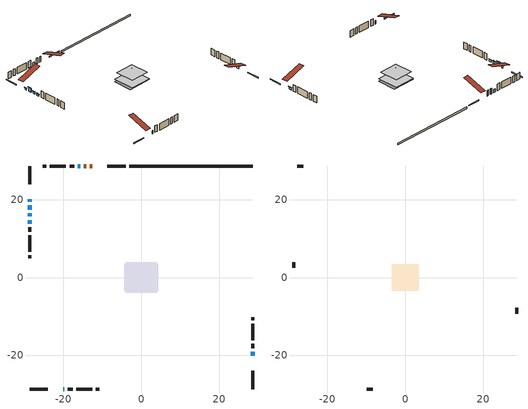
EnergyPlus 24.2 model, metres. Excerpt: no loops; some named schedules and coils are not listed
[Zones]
conditioned space
 floor adiabatic (Floor3 construction): -3.94,-3.94 -3.94,3.94 3.94,3.94 3.94,-3.94 z0.61
 floor adiabatic (AdiabaticFloorConstruction): -3.94,-3.94 -3.94,3.94 3.94,3.94 3.94,-3.94 z0.61
 floor foundation (Slab1 construction): -4.42,-3.51 -4.42,3.51 4.42,3.51 4.42,-3.51 z0
 wall outside (RimJoist1 construction): -4.01,28.62 -8.68,28.62 / -28.62,-28.62 -23.95,-28.62 / -28.62,28.62 -28.62,23.95 / 28.62,-28.62 28.62,-23.95 z0.61:0.91
 wall outside (AdiabaticWallConstruction 1): -12.56,28.62 -13.17,28.62 / -14.1,28.62 -14.71,28.62 z0.61:2.64
 wall outside (AdiabaticWallConstruction): -20.07,-28.62 -19.73,-28.62 / -15.64,28.62 -16.32,28.62 z0.61:1.83; -28.62,20.07 -28.62,19.46 / -28.62,14.74 -28.62,13.82 z0.61:1.27; -28.62,18.53 -28.62,17.41 z0.61:2.01; -28.62,16.48 -28.62,15.67 / 28.62,-20.07 28.62,-19.1 z0.61:1.37
 wall outside (Wall1 construction): -17.25,28.62 -18.41,28.62 / -18.81,-28.62 -17.64,-28.62 / -28.62,12.89 -28.62,11.73 / 28.62,-18.17 28.62,-17.01 z0.61:3.05
 wall outside (Wall2 construction): -19.34,28.62 -23.5,28.62 / -16.71,-28.62 -12.56,-28.62 / -28.62,10.8 -28.62,6.65 / 28.62,-16.08 28.62,-11.92 z0.61:3.05
 wall outside (Wall3 construction): -24.43,28.62 -25.25,28.62 / -11.63,-28.62 -10.81,-28.62 / -28.62,5.72 -28.62,4.9 / 28.62,-11 28.62,-10.17 z0.61:3.05
 wall foundation (FoundationWall1 construction): 28.62,28.62 -3.08,28.62 z0:0.61
 window (WindowConstruction 5): -20.07,-28.62 -19.74,-28.62 z0.61:1.83
 window (WindowConstruction 6): -28.62,20.07 -28.62,19.46 z0.61:1.27
 window (WindowConstruction): -28.62,18.53 -28.62,17.41 z0.61:2.01
 window (WindowConstruction 1): -28.62,16.48 -28.62,15.67 z0.61:1.37
 window (WindowConstruction 2): -28.62,14.74 -28.62,13.82 z0.61:1.27
 window (WindowConstruction 3): -15.64,28.62 -16.32,28.62 z0.61:1.83
 window (WindowConstruction 4): 28.62,-20.07 28.62,-19.1 z0.61:1.37
 door (Door): -12.56,28.62 -13.17,28.62 z0.61:2.64
 door (Door 1): -14.1,28.62 -14.71,28.62 z0.61:2.64
 ceiling adiabatic (AdiabaticFloorConstruction): 3.94,-3.94 3.94,3.94 -3.94,3.94 -3.94,-3.94 z0.61
attic - vented
 floor to conditioned space (Floor1 construction Reversed): -3.44,-3.44 -3.44,3.44 3.44,3.44 3.44,-3.44 z3.05
 floor to conditioned space (Floor2 construction Reversed): -1.91,-1.91 -1.91,1.91 1.91,1.91 1.91,-1.91 z3.05
 wall outside (Wall4 construction): -26.18,28.62 -27.69,28.62 / -9.88,-28.62 -8.36,-28.62 / -28.62,3.97 -28.62,2.45 / 28.62,-9.24 28.62,-7.73 z0.61:3.05
 roof outside (Roof1 construction): -11.63,28.62,3.05 -11.63,20.95,5.6 -9.61,20.95,5.6 -9.61,28.62,3.05; -21,-28.62,3.05 -21,-20.95,5.6 -23.02,-20.95,5.6 -23.02,-28.62,3.05; -28.62,21,3.05 -20.95,21,5.6 -20.95,23.02,5.6 -28.62,23.02,3.05; 28.62,-21,3.05 20.95,-21,5.6 20.95,-23.02,5.6 28.62,-23.02,3.05
shading: -28.62,19.34 -28.62,20.19 -28.86,20.19 -28.86,19.34 z1.39; -28.62,17.23 -28.62,18.71 -28.8,18.71 -28.8,17.23 z2.19; -28.62,15.49 -28.62,16.66 -28.8,16.66 -28.8,15.49 z1.55; -28.62,13.64 -28.62,14.92 -28.8,14.92 -28.8,13.64 z1.45; 28.62,-18.89 28.62,-20.28 28.8,-20.28 28.8,-18.89 z1.58
[Building]
Building 1: Terrain=Suburbs
[Site:Location]
Greenwood AP_NS: Latitude {deg}=44.98; Longitude {deg}=-64.92; Time Zone {hr}=-4; Elevation {m}=28; Keep Site Location Information=Yes
[Site:GroundTemperature:Shallow]
3.62696, 1.72046, 1.56778, 2.47251, 6.10451, 9.71958, 12.8537, 14.839, 15.0077, 13.3929, 10.3388, 6.83459
[Site:WaterMainsTemperature]
Calculation Method=Schedule; Temperature Schedule=mains temperature schedule
[Material] Roughness=Rough; Thermal Absorptance=0.9
Name | Thickness {m} | Conductivity {W/m-K} | Density {kg/m3} | Specific Heat {J/kg-K} | Solar Absorptance | Visible Absorptance
asphalt or fiberglass shingles | 0.00635 | 0.162714 | 1121.4 | 1465.45 | 0.4 | 0.4
ceiling loosefill ins | 0.0846667 | 0.0480833 | 16.02 | 1046.75 | 0.7 | 0.7
ceiling stud and cavity | 0.1397 | 1.3918 | 65.682 | 1177.47 | 0.7 | 0.7
ceiling stud and cavity 1 | 0.1397 | 0.0925755 | 65.682 | 1177.47 | 0.7 | 0.7
concrete 4.0 in. | 0.1016 | 1.803125 | 2242.8 | 837.4 | 0.7 | 0.7
concrete 8.0 in. | 0.2032 | 1.803125 | 2242.8 | 837.4 | 0.7 | 0.7
door material | 0.04445 | 0.188738 | 512.64 | 1214.23 | 0.7 | 0.7
exterior vertical ins | 0.0429038 | 0.029427 | 32.04 | 1214.23 | 0.7 | 0.7
floor covering | 0.0127 | 9.015625 | 54.468 | 1339.84 | 0.6 | 0.6
floor covering 1 | 0.0127 | 0.0433444 | 54.468 | 1339.84 | 0.6 | 0.6
floor rigid ins; wall rigid ins | 0.512978 | 0.029427 | 32.04 | 1214.23 | 0.7 | 0.7
floor stud and cavity | 0.0889 | 0.220277 | 50.32683 | 1063.81 | 0.7 | 0.7
floor stud and cavity 1 | 0.1397 | 1.75129 | 37.0049 | 1207.88 | 0.7 | 0.7
furniture material conditioned space 1 | 0.1524 | 0.115458 | 640.8 | 1214.23 | 0.6 | 0.6
gypsum board | 0.0127 | 0.160291 | 801 | 837.4 | 0.6 | 0.6
gypsum board 1 | 0.0127 | 0.160291 | 801 | 837.4 | 0.7 | 0.7
osb sheathing 0.5 in. | 0.0127 | 0.115458 | 512.64 | 1214.23 | 0.7 | 0.7
osb sheathing 0.75 in. | 0.01905 | 0.115458 | 512.64 | 1214.23 | 0.7 | 0.7
osb sheathing 2.0 in. | 0.0508 | 0.115458 | 512.64 | 1214.23 | 0.7 | 0.7
rim joist stud and cavity | 0.0508 | 0.0477981 | 125.044 | 1163.47 | 0.6 | 0.6
wall stud and cavity | 0.1397 | 0.109433 | 139.0536 | 1170.24 | 0.7 | 0.7
wall stud and cavity 1 | 0.1397 | 0.100429 | 139.0536 | 1170.24 | 0.7 | 0.7
wall stud and cavity 2 | 0.1397 | 0.105224 | 139.0536 | 1170.24 | 0.7 | 0.7
wall stud and cavity 3 | 0.0889 | 6.9971 | 50.32683 | 1063.81 | 0.6 | 0.6
wall stud and cavity 4 | 0.0889 | 0.380278 | 52.3479 | 1209.89 | 0.7 | 0.7
wall stud and cavity 5 | 0.0889 | 0.391764 | 83.0341 | 1211.67 | 0.7 | 0.7
wood siding | 0.0254 | 0.102417 | 544.68 | 1172.36 | 0.4 | 0.4
wood siding 1 | 0.00254 | 0.102417 | 544.68 | 1172.36 | 0.4 | 0.4
wood siding 2; wood siding 3; wood siding 4 | 0.0254 | 0.102417 | 544.68 | 1172.36 | 0.7 | 0.7
[WindowMaterial:SimpleGlazingSystem]
Name | U-Factor {W/m2-K} | Solar Heat Gain Coefficient
WindowMaterial | 2.97584 | 0.57
WindowMaterial 1 | 3.04398 | 0.47
WindowMaterial 2 | 3.03546 | 0.47
WindowMaterial 3 | 3.01842 | 0.51
WindowMaterial 4 | 3.02581 | 0.5
WindowMaterial 5 | 5.240794 | 0.66
[Construction]
AdiabaticFloorConstruction: floor stud and cavity 1, floor rigid ins, osb sheathing 0.75 in., floor covering 1
AdiabaticWallConstruction: wood siding 3, wall rigid ins, wall stud and cavity 4, gypsum board
AdiabaticWallConstruction 1: wood siding 4, wall rigid ins, wall stud and cavity 4, gypsum board
Door; Door 1: door material
Floor1 construction Reversed: gypsum board, ceiling stud and cavity
Floor2 construction Reversed: gypsum board, ceiling stud and cavity 1, ceiling loosefill ins
Floor3 construction: floor stud and cavity, floor covering
FoundationWall1 construction: concrete 8.0 in., gypsum board 1
furniture construction conditioned space 1: furniture material conditioned space 1
PartitionWallConstruction: gypsum board, wall stud and cavity 5, gypsum board
RimJoist1 construction: wood siding 2, osb sheathing 2.0 in., rim joist stud and cavity
Roof1 construction: asphalt or fiberglass shingles
Slab1 construction: concrete 4.0 in.
Wall1 construction: wood siding, osb sheathing 0.5 in., wall stud and cavity, gypsum board
Wall2 construction: wood siding, osb sheathing 0.5 in., wall stud and cavity 1, gypsum board
Wall3 construction: wood siding, osb sheathing 0.5 in., wall stud and cavity 2, gypsum board
Wall4 construction: wood siding 1, wall stud and cavity 3
WindowConstruction: WindowMaterial
WindowConstruction 1: WindowMaterial 1
WindowConstruction 2: WindowMaterial 2
WindowConstruction 3: WindowMaterial 3
WindowConstruction 4: WindowMaterial 4
WindowConstruction 5; WindowConstruction 6: WindowMaterial 5
[Zone] Multiplier=1; Part of Total Floor Area=Yes
Name | Volume {m3}
attic - vented | 25.7111
conditioned space | 424.2
[Space]
Name | Zone | Volume {m3}
attic - vented 1 | attic - vented | 25.7111
conditioned space 1 | conditioned space | 424.2
[ZoneInfiltration:EffectiveLeakageArea]
infil attic - vented 1: Zone or Space=attic - vented 1; Schedule=Always On Discrete; Effective Air Leakage Area {cm2}=2564.28; Stack Coefficient=0.000347289; Wind Coefficient=1.25912e-05
[ZoneMixing]
whole house fan mix: Zone or Space=attic - vented; Schedule=Always On Continuous; Design Flow Rate Calculation Method=Flow/Zone; Design Flow Rate {m3/s}=0; Source Zone or Space=conditioned space
[SurfaceProperty:ExposedFoundationPerimeter]
Slab1: Exposed Perimeter Calculation Method=TotalExposedPerimeter; Total Exposed Perimeter {m}=31.699
[InternalMass] Zone or ZoneList=conditioned space; Space or SpaceList=conditioned space 1
Name | Construction | Surface Area {m2}
furniture mass conditioned space 1 | furniture construction conditioned space 1 | 74.3759
partition wall mass | PartitionWallConstruction | 123.97
[Lights]
interior lighting: Zone or ZoneList or Space or SpaceList=conditioned space 1; Schedule=interior lighting schedule; Design Level Calculation Method=LightingLevel; Lighting Level {W}=343.2; Return Air Fraction=0; Fraction Radiant=0.6; Fraction Visible=0.2; Fraction Replaceable=1
[People]
occupants: Zone or ZoneList or Space or SpaceList=conditioned space 1; Number of People Schedule=occupants schedule; Number of People Calculation Method=People; Number of People=3; Fraction Radiant=0.314171; Sensible Heat Fraction=0.56303; Activity Level Schedule=occupants activity schedule; Carbon Dioxide Generation Rate {m3/s-W}=0; Enable ASHRAE 55 Comfort Warnings=No; Mean Radiant Temperature Calculation Type=EnclosureAveraged
[ElectricEquipment] Zone or ZoneList or Space or SpaceList=conditioned space 1; Design Level Calculation Method=EquipmentLevel
Name | Schedule | Design Level {W} | Fraction Latent | Fraction Radiant | Fraction Lost
clothes dryer | clothes dryer schedule | 140.772 | 0.015 | 0.081 | 0.85
clothes washer | clothes washer schedule | 32.1985 | 0.03 | 0.162 | 0.7
cooking range | cooking range schedule | 215.147 | 0.08 | 0.432 | 0.2
dishwasher | dishwasher schedule | 66.8632 | 0.3 | 0.18 | 0.4
fridge | fridge schedule | 72.9452 | 0 | 0.6 | 0
mech vent bath fan 0 | mech vent bath fan 0 schedule | 50.2 | 0 | 0 | 1
mech vent house fan | mech vent house fan schedule | 0 | 0 | 0 | 1
mech vent house fan cfis | mech vent house fan cfis schedule | 0 | 0 | 0 | 0
misc plug loads | misc plug loads schedule | 494.7 | 0.045 | 0.513 | 0.1
whole house fan | Always On Discrete | 0 | 0 | 0 | 1
[OtherEquipment] Zone or ZoneList or Space or SpaceList=conditioned space 1; Design Level Calculation Method=EquipmentLevel
Name | Fuel Type | Schedule | Design Level {W} | Fraction Latent | Fraction Radiant | Fraction Lost
clothes dryer 1 | Electricity | clothes dryer schedule | 0 | 0.015 | 0.081 | 0.85
cooking range 1 | Electricity | cooking range schedule | 0 | 0.08 | 0.432 | 0.2
general water use latent | None | general water use schedule | 62.594 | 1 | 0 | 0
general water use sensible | None | general water use schedule | -61.6891 | 0 | 0.6 | 0
mech vent house fan latent load | None | Always On Discrete | 0 | 1 | 0 | 0
mech vent house fan sensible load | None | Always On Discrete | 0 | 0 | 0 | 0
water heater energy adjustment1 | Electricity | Always On Discrete | 0.01 | 0 | 0 | 1
[ZoneInfiltration:DesignFlowRate] Zone or ZoneList or Space or SpaceList=conditioned space 1; Schedule=Always On Discrete; Design Flow Rate Calculation Method=Flow/Zone; Design Flow Rate {m3/s}=0
infil flow; natural vent flow; whole house fan flow
[ZoneControl:Thermostat]
conditioned space Thermostat: Zone or ZoneList=conditioned space; Control Type Schedule=conditioned space Thermostat Schedule; Control 1=conditioned space temperature setpoint; Temperature Difference Between Cutout And Setpoint {deltaC}=0
[ThermostatSetpoint:DualSetpoint]
conditioned space temperature setpoint: Heating Setpoint Temperature Schedule=heating setpoint; Cooling Setpoint Temperature Schedule=cooling setpoint
[AirLoopHVAC:UnitarySystem]
unit heater unitary system: Control Type=Load; Controlling Zone or Thermostat Location=conditioned space; Dehumidification Control Type=None; Availability Schedule=Always On Discrete; Supply Fan=unit heater supply fan; Fan Placement=BlowThrough; Supply Air Fan Operating Mode Schedule=unit heater auto fan schedule; Heating Coil=unit heater htg coil; DX Heating Coil Sizing Ratio=1; Use DOAS DX Cooling Coil=No; Minimum Supply Air Temperature {C}=2; Latent Load Control=SensibleOnlyLoadControl; Cooling Supply Air Flow Rate Method=None; Heating Supply Air Flow Rate Method=SupplyAirFlowRate; Heating Supply Air Flow Rate {m3/s}=1.03309; No Load Supply Air Flow Rate Method=SupplyAirFlowRate; No Load Supply Air Flow Rate {m3/s}=0; No Load Supply Air Flow Rate Control Set To Low Speed=Yes; Maximum Supply Air Temperature {C}=48.8889; Maximum Outdoor Dry-Bulb Temperature for Supplemental Heater Operation {C}=21; Ancillary On-Cycle Electric Power {W}=0; Ancillary Off-Cycle Electric Power {W}=0
[Zone equipment]
conditioned space: unit heater unitary system
[Foundation:Kiva]
Foundation Kiva 1: Initial Indoor Air Temperature {C}=18; Wall Height Above Grade {m}=0.609996; Wall Depth Below Slab {m}=0.2032; Custom Block Material Name 1=exterior vertical ins; Custom Block Depth 1 {m}=0.609996; Custom Block X Position 1 {m}=0.2159; Custom Block Z Position 1 {m}=0
[Foundation:Kiva:Settings]
Soil Conductivity {W/m-K}=0.849921; Soil Density {kg/m3}=1842.3; Soil Specific Heat {J/kg-K}=418.7; Ground Solar Absorptivity=0.9; Ground Thermal Absorptivity=0.9; Ground Surface Roughness {m}=0.03; Far-Field Width {m}=40; Deep-Ground Boundary Condition=ZeroFlux; Deep-Ground Depth {m}=40; Minimum Cell Dimension {m}=0.2; Maximum Cell Growth Coefficient=3; Simulation Timestep=Timestep
[Exterior:Lights]
exterior lighting: Schedule=exterior lighting schedule; Design Level {W}=75.6
[EnergyManagementSystem:Sensor] Output:Variable or Output:Meter Index Key=conditioned space
Name | Output:Variable or Output:Meter
conditioned_space_clg_unmet_s | Zone Cooling Setpoint Not Met Time
conditioned_space_htg_unmet_s | Zone Heating Setpoint Not Met Time
fridge_tin_s; tin_s; tin_s_1 | Zone Mean Air Temperature
tout_s | Zone Outdoor Air Drybulb Temperature
win_s | Zone Air Humidity Ratio
[Schedule:Constant]
Name | Hourly Value
Always On Continuous; mech vent house fan schedule; mech vent house fan cfis schedule; Always On Discrete | 1
occupants activity schedule | 117.228
fridge schedule; unit heater auto fan schedule | 0
[Schedule:Week:Daily]
interior lighting schedule Week Rule - Jan1-Jan27: interior lighting schedule day, interior lighting schedule day, interior lighting schedule day, interior lighting schedule day, interior lighting schedule day, interior lighting schedule day, interior lighting schedule day, interior lighting schedule default day, interior lighting schedule default day, interior lighting schedule default day, interior lighting schedule default day, interior lighting schedule default day
interior lighting schedule Week Rule - Jan28-Feb3: interior lighting schedule day, interior lighting schedule day, interior lighting schedule day, interior lighting schedule day, interior lighting schedule day 1, interior lighting schedule day 1, interior lighting schedule day 1, interior lighting schedule default day, interior lighting schedule default day, interior lighting schedule default day, interior lighting schedule default day, interior lighting schedule default day
interior lighting schedule Week Rule - Feb4-Feb24: interior lighting schedule day 1, interior lighting schedule day 1, interior lighting schedule day 1, interior lighting schedule day 1, interior lighting schedule day 1, interior lighting schedule day 1, interior lighting schedule day 1, interior lighting schedule default day, interior lighting schedule default day, interior lighting schedule default day, interior lighting schedule default day, interior lighting schedule default day
interior lighting schedule Week Rule - Feb25-Mar3: interior lighting schedule day 1, interior lighting schedule day 1, interior lighting schedule day 1, interior lighting schedule day 1, interior lighting schedule day 2, interior lighting schedule day 2, interior lighting schedule day 2, interior lighting schedule default day, interior lighting schedule default day, interior lighting schedule default day, interior lighting schedule default day, interior lighting schedule default day
interior lighting schedule Week Rule - Mar4-Mar31: interior lighting schedule day 2, interior lighting schedule day 2, interior lighting schedule day 2, interior lighting schedule day 2, interior lighting schedule day 2, interior lighting schedule day 2, interior lighting schedule day 2, interior lighting schedule default day, interior lighting schedule default day, interior lighting schedule default day, interior lighting schedule default day, interior lighting schedule default day
interior lighting schedule Week Rule - Apr1-Apr28: interior lighting schedule day 3, interior lighting schedule day 3, interior lighting schedule day 3, interior lighting schedule day 3, interior lighting schedule day 3, interior lighting schedule day 3, interior lighting schedule day 3, interior lighting schedule default day, interior lighting schedule default day, interior lighting schedule default day, interior lighting schedule default day, interior lighting schedule default day
interior lighting schedule Week Rule - Apr29-May5: interior lighting schedule day 3, interior lighting schedule day 3, interior lighting schedule day 4, interior lighting schedule day 4, interior lighting schedule day 4, interior lighting schedule day 4, interior lighting schedule day 4, interior lighting schedule default day, interior lighting schedule default day, interior lighting schedule default day, interior lighting schedule default day, interior lighting schedule default day
interior lighting schedule Week Rule - May6-May26: interior lighting schedule day 4, interior lighting schedule day 4, interior lighting schedule day 4, interior lighting schedule day 4, interior lighting schedule day 4, interior lighting schedule day 4, interior lighting schedule day 4, interior lighting schedule default day, interior lighting schedule default day, interior lighting schedule default day, interior lighting schedule default day, interior lighting schedule default day
interior lighting schedule Week Rule - May27-Jun2: interior lighting schedule day 4, interior lighting schedule day 4, interior lighting schedule day 4, interior lighting schedule day 4, interior lighting schedule day 4, interior lighting schedule day 5, interior lighting schedule day 5, interior lighting schedule default day, interior lighting schedule default day, interior lighting schedule default day, interior lighting schedule default day, interior lighting schedule default day
interior lighting schedule Week Rule - Jun3-Jun30: interior lighting schedule day 5, interior lighting schedule day 5, interior lighting schedule day 5, interior lighting schedule day 5, interior lighting schedule day 5, interior lighting schedule day 5, interior lighting schedule day 5, interior lighting schedule default day, interior lighting schedule default day, interior lighting schedule default day, interior lighting schedule default day, interior lighting schedule default day
interior lighting schedule Week Rule - Jul1-Jul28: interior lighting schedule day 6, interior lighting schedule day 6, interior lighting schedule day 6, interior lighting schedule day 6, interior lighting schedule day 6, interior lighting schedule day 6, interior lighting schedule day 6, interior lighting schedule default day, interior lighting schedule default day, interior lighting schedule default day, interior lighting schedule default day, interior lighting schedule default day
interior lighting schedule Week Rule - Jul29-Aug4: interior lighting schedule day 6, interior lighting schedule day 6, interior lighting schedule day 6, interior lighting schedule day 7, interior lighting schedule day 7, interior lighting schedule day 7, interior lighting schedule day 7, interior lighting schedule default day, interior lighting schedule default day, interior lighting schedule default day, interior lighting schedule default day, interior lighting schedule default day
interior lighting schedule Week Rule - Aug5-Aug25: interior lighting schedule day 7, interior lighting schedule day 7, interior lighting schedule day 7, interior lighting schedule day 7, interior lighting schedule day 7, interior lighting schedule day 7, interior lighting schedule day 7, interior lighting schedule default day, interior lighting schedule default day, interior lighting schedule default day, interior lighting schedule default day, interior lighting schedule default day
interior lighting schedule Week Rule - Aug26-Sep1: interior lighting schedule day 7, interior lighting schedule day 7, interior lighting schedule day 7, interior lighting schedule day 7, interior lighting schedule day 7, interior lighting schedule day 7, interior lighting schedule day 8, interior lighting schedule default day, interior lighting schedule default day, interior lighting schedule default day, interior lighting schedule default day, interior lighting schedule default day
interior lighting schedule Week Rule - Sep2-Sep29: interior lighting schedule day 8, interior lighting schedule day 8, interior lighting schedule day 8, interior lighting schedule day 8, interior lighting schedule day 8, interior lighting schedule day 8, interior lighting schedule day 8, interior lighting schedule default day, interior lighting schedule default day, interior lighting schedule default day, interior lighting schedule default day, interior lighting schedule default day
interior lighting schedule Week Rule - Sep30-Oct6: interior lighting schedule day 8, interior lighting schedule day 9, interior lighting schedule day 9, interior lighting schedule day 9, interior lighting schedule day 9, interior lighting schedule day 9, interior lighting schedule day 9, interior lighting schedule default day, interior lighting schedule default day, interior lighting schedule default day, interior lighting schedule default day, interior lighting schedule default day
interior lighting schedule Week Rule - Oct7-Oct27: interior lighting schedule day 9, interior lighting schedule day 9, interior lighting schedule day 9, interior lighting schedule day 9, interior lighting schedule day 9, interior lighting schedule day 9, interior lighting schedule day 9, interior lighting schedule default day, interior lighting schedule default day, interior lighting schedule default day, interior lighting schedule default day, interior lighting schedule default day
interior lighting schedule Week Rule - Oct28-Nov3: interior lighting schedule day 9, interior lighting schedule day 9, interior lighting schedule day 9, interior lighting schedule day 9, interior lighting schedule day 10, interior lighting schedule day 10, interior lighting schedule day 10, interior lighting schedule default day, interior lighting schedule default day, interior lighting schedule default day, interior lighting schedule default day, interior lighting schedule default day
interior lighting schedule Week Rule - Nov4-Nov24: interior lighting schedule day 10, interior lighting schedule day 10, interior lighting schedule day 10, interior lighting schedule day 10, interior lighting schedule day 10, interior lighting schedule day 10, interior lighting schedule day 10, interior lighting schedule default day, interior lighting schedule default day, interior lighting schedule default day, interior lighting schedule default day, interior lighting schedule default day
interior lighting schedule Week Rule - Nov25-Dec1: interior lighting schedule day 10, interior lighting schedule day 10, interior lighting schedule day 10, interior lighting schedule day 10, interior lighting schedule day 10, interior lighting schedule day 10, interior lighting schedule day 11, interior lighting schedule default day, interior lighting schedule default day, interior lighting schedule default day, interior lighting schedule default day, interior lighting schedule default day
interior lighting schedule Week Rule - Dec2-Dec31: interior lighting schedule day 11, interior lighting schedule day 11, interior lighting schedule day 11, interior lighting schedule day 11, interior lighting schedule day 11, interior lighting schedule day 11, interior lighting schedule day 11, interior lighting schedule default day, interior lighting schedule default day, interior lighting schedule default day, interior lighting schedule default day, interior lighting schedule default day
occupants schedule Week Rule - Jan1-Dec31: occupants schedule day, occupants schedule day, occupants schedule day, occupants schedule day, occupants schedule day, occupants schedule day, occupants schedule day, occupants schedule default day, occupants schedule default day, occupants schedule default day, occupants schedule default day, occupants schedule default day
clothes dryer schedule Week Rule - Jan1-Dec31: clothes dryer schedule day, clothes dryer schedule day, clothes dryer schedule day, clothes dryer schedule day, clothes dryer schedule day, clothes dryer schedule day, clothes dryer schedule day, clothes dryer schedule default day, clothes dryer schedule default day, clothes dryer schedule default day, clothes dryer schedule default day, clothes dryer schedule default day
clothes washer schedule Week Rule - Jan1-Dec31: clothes washer schedule day, clothes washer schedule day, clothes washer schedule day, clothes washer schedule day, clothes washer schedule day, clothes washer schedule day, clothes washer schedule day, clothes washer schedule default day, clothes washer schedule default day, clothes washer schedule default day, clothes washer schedule default day, clothes washer schedule default day
cooking range schedule Week Rule - Jan1-Dec31: cooking range schedule day, cooking range schedule day, cooking range schedule day, cooking range schedule day, cooking range schedule day, cooking range schedule day, cooking range schedule day, cooking range schedule default day, cooking range schedule default day, cooking range schedule default day, cooking range schedule default day, cooking range schedule default day
dishwasher schedule Week Rule - Jan1-Dec31: dishwasher schedule day, dishwasher schedule day, dishwasher schedule day, dishwasher schedule day, dishwasher schedule day, dishwasher schedule day, dishwasher schedule day, dishwasher schedule default day, dishwasher schedule default day, dishwasher schedule default day, dishwasher schedule default day, dishwasher schedule default day
mech vent bath fan 0 schedule Week Rule - Jan1-Dec31: mech vent bath fan 0 schedule day, mech vent bath fan 0 schedule day, mech vent bath fan 0 schedule day, mech vent bath fan 0 schedule day, mech vent bath fan 0 schedule day, mech vent bath fan 0 schedule day, mech vent bath fan 0 schedule day, mech vent bath fan 0 schedule default day, mech vent bath fan 0 schedule default day, mech vent bath fan 0 schedule default day, mech vent bath fan 0 schedule default day, mech vent bath fan 0 schedule default day
misc plug loads schedule Week Rule - Jan1-Dec31: misc plug loads schedule day, misc plug loads schedule day, misc plug loads schedule day, misc plug loads schedule day, misc plug loads schedule day, misc plug loads schedule day, misc plug loads schedule day, misc plug loads schedule default day, misc plug loads schedule default day, misc plug loads schedule default day, misc plug loads schedule default day, misc plug loads schedule default day
general water use schedule Week Rule - Jan1-Dec31: general water use schedule day, general water use schedule day, general water use schedule day, general water use schedule day, general water use schedule day, general water use schedule day, general water use schedule day, general water use schedule default day, general water use schedule default day, general water use schedule default day, general water use schedule default day, general water use schedule default day
exterior lighting schedule Week Rule - Jan1-Jan27: exterior lighting schedule day, exterior lighting schedule day, exterior lighting schedule day, exterior lighting schedule day, exterior lighting schedule day, exterior lighting schedule day, exterior lighting schedule day, exterior lighting schedule default day, exterior lighting schedule default day, exterior lighting schedule default day, exterior lighting schedule default day, exterior lighting schedule default day
exterior lighting schedule Week Rule - Jan28-Feb3: exterior lighting schedule day, exterior lighting schedule day, exterior lighting schedule day, exterior lighting schedule day, exterior lighting schedule day 1, exterior lighting schedule day 1, exterior lighting schedule day 1, exterior lighting schedule default day, exterior lighting schedule default day, exterior lighting schedule default day, exterior lighting schedule default day, exterior lighting schedule default day
exterior lighting schedule Week Rule - Feb4-Feb24: exterior lighting schedule day 1, exterior lighting schedule day 1, exterior lighting schedule day 1, exterior lighting schedule day 1, exterior lighting schedule day 1, exterior lighting schedule day 1, exterior lighting schedule day 1, exterior lighting schedule default day, exterior lighting schedule default day, exterior lighting schedule default day, exterior lighting schedule default day, exterior lighting schedule default day
exterior lighting schedule Week Rule - Feb25-Mar3: exterior lighting schedule day 1, exterior lighting schedule day 1, exterior lighting schedule day 1, exterior lighting schedule day 1, exterior lighting schedule day 2, exterior lighting schedule day 2, exterior lighting schedule day 2, exterior lighting schedule default day, exterior lighting schedule default day, exterior lighting schedule default day, exterior lighting schedule default day, exterior lighting schedule default day
exterior lighting schedule Week Rule - Mar4-Mar31: exterior lighting schedule day 2, exterior lighting schedule day 2, exterior lighting schedule day 2, exterior lighting schedule day 2, exterior lighting schedule day 2, exterior lighting schedule day 2, exterior lighting schedule day 2, exterior lighting schedule default day, exterior lighting schedule default day, exterior lighting schedule default day, exterior lighting schedule default day, exterior lighting schedule default day
exterior lighting schedule Week Rule - Apr1-Apr28: exterior lighting schedule day 3, exterior lighting schedule day 3, exterior lighting schedule day 3, exterior lighting schedule day 3, exterior lighting schedule day 3, exterior lighting schedule day 3, exterior lighting schedule day 3, exterior lighting schedule default day, exterior lighting schedule default day, exterior lighting schedule default day, exterior lighting schedule default day, exterior lighting schedule default day
exterior lighting schedule Week Rule - Apr29-May5: exterior lighting schedule day 3, exterior lighting schedule day 3, exterior lighting schedule day 4, exterior lighting schedule day 4, exterior lighting schedule day 4, exterior lighting schedule day 4, exterior lighting schedule day 4, exterior lighting schedule default day, exterior lighting schedule default day, exterior lighting schedule default day, exterior lighting schedule default day, exterior lighting schedule default day
exterior lighting schedule Week Rule - May6-May26: exterior lighting schedule day 4, exterior lighting schedule day 4, exterior lighting schedule day 4, exterior lighting schedule day 4, exterior lighting schedule day 4, exterior lighting schedule day 4, exterior lighting schedule day 4, exterior lighting schedule default day, exterior lighting schedule default day, exterior lighting schedule default day, exterior lighting schedule default day, exterior lighting schedule default day
exterior lighting schedule Week Rule - May27-Jun2: exterior lighting schedule day 4, exterior lighting schedule day 4, exterior lighting schedule day 4, exterior lighting schedule day 4, exterior lighting schedule day 4, exterior lighting schedule day 5, exterior lighting schedule day 5, exterior lighting schedule default day, exterior lighting schedule default day, exterior lighting schedule default day, exterior lighting schedule default day, exterior lighting schedule default day
exterior lighting schedule Week Rule - Jun3-Jun30: exterior lighting schedule day 5, exterior lighting schedule day 5, exterior lighting schedule day 5, exterior lighting schedule day 5, exterior lighting schedule day 5, exterior lighting schedule day 5, exterior lighting schedule day 5, exterior lighting schedule default day, exterior lighting schedule default day, exterior lighting schedule default day, exterior lighting schedule default day, exterior lighting schedule default day
exterior lighting schedule Week Rule - Jul1-Jul28: exterior lighting schedule day 6, exterior lighting schedule day 6, exterior lighting schedule day 6, exterior lighting schedule day 6, exterior lighting schedule day 6, exterior lighting schedule day 6, exterior lighting schedule day 6, exterior lighting schedule default day, exterior lighting schedule default day, exterior lighting schedule default day, exterior lighting schedule default day, exterior lighting schedule default day
exterior lighting schedule Week Rule - Jul29-Aug4: exterior lighting schedule day 6, exterior lighting schedule day 6, exterior lighting schedule day 6, exterior lighting schedule day 7, exterior lighting schedule day 7, exterior lighting schedule day 7, exterior lighting schedule day 7, exterior lighting schedule default day, exterior lighting schedule default day, exterior lighting schedule default day, exterior lighting schedule default day, exterior lighting schedule default day
exterior lighting schedule Week Rule - Aug5-Aug25: exterior lighting schedule day 7, exterior lighting schedule day 7, exterior lighting schedule day 7, exterior lighting schedule day 7, exterior lighting schedule day 7, exterior lighting schedule day 7, exterior lighting schedule day 7, exterior lighting schedule default day, exterior lighting schedule default day, exterior lighting schedule default day, exterior lighting schedule default day, exterior lighting schedule default day
exterior lighting schedule Week Rule - Aug26-Sep1: exterior lighting schedule day 7, exterior lighting schedule day 7, exterior lighting schedule day 7, exterior lighting schedule day 7, exterior lighting schedule day 7, exterior lighting schedule day 7, exterior lighting schedule day 8, exterior lighting schedule default day, exterior lighting schedule default day, exterior lighting schedule default day, exterior lighting schedule default day, exterior lighting schedule default day
exterior lighting schedule Week Rule - Sep2-Sep29: exterior lighting schedule day 8, exterior lighting schedule day 8, exterior lighting schedule day 8, exterior lighting schedule day 8, exterior lighting schedule day 8, exterior lighting schedule day 8, exterior lighting schedule day 8, exterior lighting schedule default day, exterior lighting schedule default day, exterior lighting schedule default day, exterior lighting schedule default day, exterior lighting schedule default day
exterior lighting schedule Week Rule - Sep30-Oct6: exterior lighting schedule day 8, exterior lighting schedule day 9, exterior lighting schedule day 9, exterior lighting schedule day 9, exterior lighting schedule day 9, exterior lighting schedule day 9, exterior lighting schedule day 9, exterior lighting schedule default day, exterior lighting schedule default day, exterior lighting schedule default day, exterior lighting schedule default day, exterior lighting schedule default day
exterior lighting schedule Week Rule - Oct7-Oct27: exterior lighting schedule day 9, exterior lighting schedule day 9, exterior lighting schedule day 9, exterior lighting schedule day 9, exterior lighting schedule day 9, exterior lighting schedule day 9, exterior lighting schedule day 9, exterior lighting schedule default day, exterior lighting schedule default day, exterior lighting schedule default day, exterior lighting schedule default day, exterior lighting schedule default day
exterior lighting schedule Week Rule - Oct28-Nov3: exterior lighting schedule day 9, exterior lighting schedule day 9, exterior lighting schedule day 9, exterior lighting schedule day 9, exterior lighting schedule day 10, exterior lighting schedule day 10, exterior lighting schedule day 10, exterior lighting schedule default day, exterior lighting schedule default day, exterior lighting schedule default day, exterior lighting schedule default day, exterior lighting schedule default day
[Schedule:Year]
interior lighting schedule: interior lighting schedule Week Rule - Jan1-Jan27, 1, 1, 1, 27, interior lighting schedule Week Rule - Jan28-Feb3, 1, 28, 2, 3, interior lighting schedule Week Rule - Feb4-Feb24, 2, 4, 2, 24, interior lighting schedule Week Rule - Feb25-Mar3, 2, 25, 3, 3, interior lighting schedule Week Rule - Mar4-Mar31, 3, 4, 3, 31, interior lighting schedule Week Rule - Apr1-Apr28, 4, 1, 4, 28, interior lighting schedule Week Rule - Apr29-May5, 4, 29, 5, 5, interior lighting schedule Week Rule - May6-May26, 5, 6, 5, 26, interior lighting schedule Week Rule - May27-Jun2, 5, 27, 6, 2, interior lighting schedule Week Rule - Jun3-Jun30, 6, 3, 6, 30, interior lighting schedule Week Rule - Jul1-Jul28, 7, 1, 7, 28, interior lighting schedule Week Rule - Jul29-Aug4, 7, 29, 8, 4, interior lighting schedule Week Rule - Aug5-Aug25, 8, 5, 8, 25, interior lighting schedule Week Rule - Aug26-Sep1, 8, 26, 9, 1, interior lighting schedule Week Rule - Sep2-Sep29, 9, 2, 9, 29, interior lighting schedule Week Rule - Sep30-Oct6, 9, 30, 10, 6, interior lighting schedule Week Rule - Oct7-Oct27, 10, 7, 10, 27, interior lighting schedule Week Rule - Oct28-Nov3, 10, 28, 11, 3, interior lighting schedule Week Rule - Nov4-Nov24, 11, 4, 11, 24, interior lighting schedule Week Rule - Nov25-Dec1, 11, 25, 12, 1, interior lighting schedule Week Rule - Dec2-Dec31, 12, 2, 12, 31
occupants schedule: occupants schedule Week Rule - Jan1-Dec31, 1, 1, 12, 31
clothes dryer schedule: clothes dryer schedule Week Rule - Jan1-Dec31, 1, 1, 12, 31
clothes washer schedule: clothes washer schedule Week Rule - Jan1-Dec31, 1, 1, 12, 31
cooking range schedule: cooking range schedule Week Rule - Jan1-Dec31, 1, 1, 12, 31
dishwasher schedule: dishwasher schedule Week Rule - Jan1-Dec31, 1, 1, 12, 31
mech vent bath fan 0 schedule: mech vent bath fan 0 schedule Week Rule - Jan1-Dec31, 1, 1, 12, 31
misc plug loads schedule: misc plug loads schedule Week Rule - Jan1-Dec31, 1, 1, 12, 31
general water use schedule: general water use schedule Week Rule - Jan1-Dec31, 1, 1, 12, 31
exterior lighting schedule: exterior lighting schedule Week Rule - Jan1-Jan27, 1, 1, 1, 27, exterior lighting schedule Week Rule - Jan28-Feb3, 1, 28, 2, 3, exterior lighting schedule Week Rule - Feb4-Feb24, 2, 4, 2, 24, exterior lighting schedule Week Rule - Feb25-Mar3, 2, 25, 3, 3, exterior lighting schedule Week Rule - Mar4-Mar31, 3, 4, 3, 31, exterior lighting schedule Week Rule - Apr1-Apr28, 4, 1, 4, 28, exterior lighting schedule Week Rule - Apr29-May5, 4, 29, 5, 5, exterior lighting schedule Week Rule - May6-May26, 5, 6, 5, 26, exterior lighting schedule Week Rule - May27-Jun2, 5, 27, 6, 2, exterior lighting schedule Week Rule - Jun3-Jun30, 6, 3, 6, 30, exterior lighting schedule Week Rule - Jul1-Jul28, 7, 1, 7, 28, exterior lighting schedule Week Rule - Jul29-Aug4, 7, 29, 8, 4, exterior lighting schedule Week Rule - Aug5-Aug25, 8, 5, 8, 25, exterior lighting schedule Week Rule - Aug26-Sep1, 8, 26, 9, 1, exterior lighting schedule Week Rule - Sep2-Sep29, 9, 2, 9, 29, exterior lighting schedule Week Rule - Sep30-Oct6, 9, 30, 10, 6, exterior lighting schedule Week Rule - Oct7-Oct27, 10, 7, 10, 27, exterior lighting schedule Week Rule - Oct28-Nov3, 10, 28, 11, 3, exterior lighting schedule Week Rule - Nov4-Nov24, 11, 4, 11, 24, exterior lighting schedule Week Rule - Nov25-Dec1, 11, 25, 12, 1, exterior lighting schedule Week Rule - Dec2-Dec31, 12, 2, 12, 31
[Schedule:Compact]
conditioned space Thermostat Schedule: Through: 12/31, For: AllDays, Until: 24:00, 4
mains temperature schedule: Through: 01/01, For: AllDays, Until: 24:00, 7.74778, Through: 01/02, For: AllDays, Until: 24:00, 7.68278, Through: 01/03, For: AllDays, Until: 24:00, 7.61944, Through: 01/04, For: AllDays, Until: 24:00, 7.55667, Through: 01/05, For: AllDays, Until: 24:00, 7.495, Through: 01/06, For: AllDays, Until: 24:00, 7.435, Through: 01/07, For: AllDays, Until: 24:00, 7.37556, Through: 01/08, For: AllDays, Until: 24:00, 7.31778, Through: 01/09, For: AllDays, Until: 24:00, 7.26111, Through: 01/10, For: AllDays, Until: 24:00, 7.20556, Through: 01/11, For: AllDays, Until: 24:00, 7.15111, Through: 01/12, For: AllDays, Until: 24:00, 7.09833, Through: 01/13, For: AllDays, Until: 24:00, 7.04667, Through: 01/14, For: AllDays, Until: 24:00, 6.99667, Through: 01/15, For: AllDays, Until: 24:00, 6.94722, Through: 01/16, For: AllDays, Until: 24:00, 6.9, Through: 01/17, For: AllDays, Until: 24:00, 6.85333, Through: 01/18, For: AllDays, Until: 24:00, 6.80833, Through: 01/19, For: AllDays, Until: 24:00, 6.765, Through: 01/20, For: AllDays, Until: 24:00, 6.72278, Through: 01/21, For: AllDays, Until: 24:00, 6.68167, Through: 01/22, For: AllDays, Until: 24:00, 6.64278, Through: 01/23, For: AllDays, Until: 24:00, 6.60444, Through: 01/24, For: AllDays, Until: 24:00, 6.56778, Through: 01/25, For: AllDays, Until: 24:00, 6.53278, Through: 01/26, For: AllDays, Until: 24:00, 6.49944, Through: 01/27, For: AllDays, Until: 24:00, 6.46722, Through: 01/28, For: AllDays, Until: 24:00, 6.43667, Through: 01/29, For: AllDays, Until: 24:00, 6.40722, Through: 01/30, For: AllDays, Until: 24:00, 6.37944, Through: 01/31, For: AllDays, Until: 24:00, 6.35333, Through: 02/01, For: AllDays, Until: 24:00, 6.32889, Through: 02/02, For: AllDays, Until: 24:00, 6.30556, Through: 02/03, For: AllDays, Until: 24:00, 6.28389, Through: 02/04, For: AllDays, Until: 24:00, 6.26389, Through: 02/05, For: AllDays, Until: 24:00, 6.24556, Through: 02/06, For: AllDays, Until: 24:00, 6.22833, Through: 02/07, For: AllDays, Until: 24:00, 6.21278, Through: 02/08, For: AllDays, Until: 24:00, 6.19889, Through: 02/09, For: AllDays, Until: 24:00, 6.18667, Through: 02/10, For: AllDays, Until: 24:00, 6.17611, Through: 02/11, For: AllDays, Until: 24:00, 6.16667, Through: 02/12, For: AllDays, Until: 24:00, 6.15889, Through: 02/13, For: AllDays, Until: 24:00, 6.15278, Through: 02/14, For: AllDays, Until: 24:00, 6.14833, Through: 02/15, For: AllDays, Until: 24:00, 6.14556, Through: 02/16, For: AllDays, Until: 24:00, 6.14389, Through: 02/17, For: AllDays, Until: 24:00, 6.14444, Through: 02/18, For: AllDays, Until: 24:00, 6.14611, Through: 02/19, For: AllDays, Until: 24:00, 6.14944, Through: 02/20, For: AllDays, Until: 24:00, 6.15444, Through: 02/21, For: AllDays, Until: 24:00, 6.16056, Through: 02/22, For: AllDays, Until: 24:00, 6.16889, Through: 02/23, For: AllDays, Until: 24:00, 6.17833, Through: 02/24, For: AllDays, Until: 24:00, 6.18944, Through: 02/25, For: AllDays, Until: 24:00, 6.20222, Through: 02/26, For: AllDays, Until: 24:00, 6.21667, Through: 02/27, For: AllDays, Until: 24:00, 6.23222, Through: 02/28, For: AllDays, Until: 24:00, 6.25, Through: 03/01, For: AllDays, Until: 24:00, 6.26889, Through: 03/02, For: AllDays, Until: 24:00, 6.28889, Through: 03/03, For: AllDays, Until: 24:00, 6.31111, Through: 03/04, For: AllDays, Until: 24:00, 6.33444, Through: 03/05, For: AllDays, Until: 24:00, 6.35944, Through: 03/06, For: AllDays, Until: 24:00, 6.38611, Through: 03/07, For: AllDays, Until: 24:00, 6.41444, Through: 03/08, For: AllDays, Until: 24:00, 6.44389, Through: 03/09, For: AllDays, Until: 24:00, 6.475, Through: 03/10, For: AllDays, Until: 24:00, 6.50722, Through: 03/11, For: AllDays, Until: 24:00, 6.54111, Through: 03/12, For: AllDays, Until: 24:00, 6.57667, Through: 03/13, For: AllDays, Until: 24:00, 6.61333, Through: 03/14, For: AllDays, Until: 24:00, 6.65167, Through: 03/15, For: AllDays, Until: 24:00, 6.69167, Through: 03/16, For: AllDays, Until: 24:00, 6.73278, Through: 03/17, For: AllDays, Until: 24:00, 6.77556, Through: 03/18, For: AllDays, Until: 24:00, 6.81944, Through: 03/19, For: AllDays, Until: 24:00, 6.86444, Through: 03/20, For: AllDays, Until: 24:00, 6.91111, Through: 03/21, For: AllDays, Until: 24:00, 6.95889, Through: 03/22, For: AllDays, Until: 24:00, 7.00833, Through: 03/23, For: AllDays, Until: 24:00, 7.05889, Through: 03/24, For: AllDays, Until: 24:00, 7.11111, Through: 03/25, For: AllDays, Until: 24:00, 7.16444, Through: 03/26, For: AllDays, Until: 24:00, 7.21889, Through: 03/27, For: AllDays, Until: 24:00, 7.27444, Through: 03/28, For: AllDays, Until: 24:00, 7.33167, Through: 03/29, For: AllDays, Until: 24:00, 7.39, Through: 03/30, For: AllDays, Until: 24:00, 7.44944, Through: 03/31, For: AllDays, Until: 24:00, 7.51, Through: 04/01, For: AllDays, Until: 24:00, 7.57167, Through: 04/02, For: AllDays, Until: 24:00, 7.63444, Through: 04/03, For: AllDays, Until: 24:00, 7.69833, Through: 04/04, For: AllDays, Until: 24:00, 7.76389, Through: 04/05, For: AllDays, Until: 24:00, 7.83, Through: 04/06, For: AllDays, Until: 24:00, 7.89722, Through: 04/07, For: AllDays, Until: 24:00, 7.96556, Through: 04/08, For: AllDays, Until: 24:00, 8.035, Through: 04/09, For: AllDays, Until: 24:00, 8.10556, Through: 04/10, For: AllDays, Until: 24:00, 8.17722, Through: 04/11, For: AllDays, Until: 24:00, 8.24944, Through: 04/12, For: AllDays, Until: 24:00, 8.32278, Through: 04/13, For: AllDays, Until: 24:00, 8.39722, Through: 04/14, For: AllDays, Until: 24:00, 8.47222, Through: 04/15, For: AllDays, Until: 24:00, 8.54833, Through: 04/16, For: AllDays, Until: 24:00, 8.62556, Through: 04/17, For: AllDays, Until: 24:00, 8.70333, Through: 04/18, For: AllDays, Until: 24:00, 8.78167, Through: 04/19, For: AllDays, Until: 24:00, 8.86111, Through: 04/20, For: AllDays, Until: 24:00, 8.94111, Through: 04/21, For: AllDays, Until: 24:00, 9.02222, Through: 04/22, For: AllDays, Until: 24:00, 9.10389, Through: 04/23, For: AllDays, Until: 24:00, 9.18611, Through: 04/24, For: AllDays, Until: 24:00, 9.26889, Through: 04/25, For: AllDays, Until: 24:00, 9.35278, Through: 04/26, For: AllDays, Until: 24:00, 9.43667, Through: 04/27, For: AllDays, Until: 24:00, 9.52167, Through: 04/28, For: AllDays, Until: 24:00, 9.60722, Through: 04/29, For: AllDays, Until: 24:00, 9.69333, Through: 04/30, For: AllDays, Until: 24:00, 9.77944, Through: 05/01, For: AllDays, Until: 24:00, 9.86667, Through: 05/02, For: AllDays, Until: 24:00, 9.95389, Through: 05/03, For: AllDays, Until: 24:00, 10.0417, Through: 05/04, For: AllDays, Until: 24:00, 10.13, Through: 05/05, For: AllDays, Until: 24:00, 10.2189, Through: 05/06, For: AllDays, Until: 24:00, 10.3078, Through: 05/07, For: AllDays, Until: 24:00, 10.3972, Through: 05/08, For: AllDays, Until: 24:00, 10.4872, Through: 05/09, For: AllDays, Until: 24:00, 10.5772, Through: 05/10, For: AllDays, Until: 24:00, 10.6678, Through: 05/11, For: AllDays, Until: 24:00, 10.7578, Through: 05/12, For: AllDays, Until: 24:00, 10.8489, Through: 05/13, For: AllDays, Until: 24:00, 10.9394, Through: 05/14, For: AllDays, Until: 24:00, 11.0306, Through: 05/15, For: AllDays, Until: 24:00, 11.1217, Through: 05/16, For: AllDays, Until: 24:00, 11.2133, Through: 05/17, For: AllDays, Until: 24:00, 11.3044, Through: 05/18, For: AllDays, Until: 24:00, 11.3961, Through: 05/19, For: AllDays, Until: 24:00, 11.4872, Through: 05/20, For: AllDays, Until: 24:00, 11.5789, Through: 05/21, For: AllDays, Until: 24:00, 11.67, Through: 05/22, For: AllDays, Until: 24:00, 11.7617, Through: 05/23, For: AllDays, Until: 24:00, 11.8528, Through: 05/24, For: AllDays, Until: 24:00, 11.9439, Through: 05/25, For: AllDays, Until: 24:00, 12.0344, Through: 05/26, For: AllDays, Until: 24:00, 12.1256, Through: 05/27, For: AllDays, Until: 24:00, 12.2161, Through: 05/28, For: AllDays, Until: 24:00, 12.3067, Through: 05/29, For: AllDays, Until: 24:00, 12.3967, Through: 05/30, For: AllDays, Until: 24:00, 12.4861, Through: 05/31, For: AllDays, Until: 24:00, 12.5761, Through: 06/01, For: AllDays, Until: 24:00, 12.665, Through: 06/02, For: AllDays, Until: 24:00, 12.7539, Through: 06/03, For: AllDays, Until: 24:00, 12.8422, Through: 06/04, For: AllDays, Until: 24:00, 12.9306, Through: 06/05, For: AllDays, Until: 24:00, 13.0178, Through: 06/06, For: AllDays, Until: 24:00, 13.105, Through: 06/07, For: AllDays, Until: 24:00, 13.1917, Through: 06/08, For: AllDays, Until: 24:00, 13.2778, Through: 06/09, For: AllDays, Until: 24:00, 13.3633, Through: 06/10, For: AllDays, Until: 24:00, 13.4483, Through: 06/11, For: AllDays, Until: 24:00, 13.5328, Through: 06/12, For: AllDays, Until: 24:00, 13.6167, Through: 06/13, For: AllDays, Until: 24:00, 13.7, Through: 06/14, For: AllDays, Until: 24:00, 13.7822, Through: 06/15, For: AllDays, Until: 24:00, 13.8644, Through: 06/16, For: AllDays, Until: 24:00, 13.9456, Through: 06/17, For: AllDays, Until: 24:00, 14.0256, Through: 06/18, For: AllDays, Until: 24:00, 14.1056, Through: 06/19, For: AllDays, Until: 24:00, 14.1844, Through: 06/20, For: AllDays, Until: 24:00, 14.2622, Through: 06/21, For: AllDays, Until: 24:00, 14.3394, Through: 06/22, For: AllDays, Until: 24:00, 14.4161, Through: 06/23, For: AllDays, Until: 24:00, 14.4911, Through: 06/24, For: AllDays, Until: 24:00, 14.5661, Through: 06/25, For: AllDays, Until: 24:00, 14.6394, Through: 06/26, For: AllDays, Until: 24:00, 14.7122, Through: 06/27, For: AllDays, Until: 24:00, 14.7839, Through: 06/28, For: AllDays, Until: 24:00, 14.855, Through: 06/29, For: AllDays, Until: 24:00, 14.9244, Through: 06/30, For: AllDays, Until: 24:00, 14.9933, Through: 07/01, For: AllDays, Until: 24:00, 15.0611, Through: 07/02, For: AllDays, Until: 24:00, 15.1272, Through: 07/03, For: AllDays, Until: 24:00, 15.1928, Through: 07/04, For: AllDays, Until: 24:00, 15.2572, Through: 07/05, For: AllDays, Until: 24:00, 15.3206, Through: 07/06, For: AllDays, Until: 24:00, 15.3828, Through: 07/07, For: AllDays, Until: 24:00, 15.4439, Through: 07/08, For: AllDays, Until: 24:00, 15.5039, Through: 07/09, For: AllDays, Until: 24:00, 15.5622, Through: 07/10, For: AllDays, Until: 24:00, 15.6194, Through: 07/11, For: AllDays, Until: 24:00, 15.6756, Through: 07/12, For: AllDays, Until: 24:00, 15.7306, Through: 07/13, For: AllDays, Until: 24:00, 15.7844, Through: 07/14, For: AllDays, Until: 24:00, 15.8367, Through: 07/15, For: AllDays, Until: 24:00, 15.8878, Through: 07/16, For: AllDays, Until: 24:00, 15.9372, Through: 07/17, For: AllDays, Until: 24:00, 15.9861, Through: 07/18, For: AllDays, Until: 24:00, 16.0328, Through: 07/19, For: AllDays, Until: 24:00, 16.0789, Through: 07/20, For: AllDays, Until: 24:00, 16.1228, Through: 07/21, For: AllDays, Until: 24:00, 16.1661, Through: 07/22, For: AllDays, Until: 24:00, 16.2078, Through: 07/23, For: AllDays, Until: 24:00, 16.2478, Through: 07/24, For: AllDays, Until: 24:00, 16.2867, Through: 07/25, For: AllDays, Until: 24:00, 16.3239, Through: 07/26, For: AllDays, Until: 24:00, 16.3594, Through: 07/27, For: AllDays, Until: 24:00, 16.3939, Through: 07/28, For: AllDays, Until: 24:00, 16.4272, Through: 07/29, For: AllDays, Until: 24:00, 16.4583, Through: 07/30, For: AllDays, Until: 24:00, 16.4883, Through: 07/31, For: AllDays, Until: 24:00, 16.5172, Through: 08/01, For: AllDays, Until: 24:00, 16.5439, Through: 08/02, For: AllDays, Until: 24:00, 16.5694, Through: 08/03, For: AllDays, Until: 24:00, 16.5933, Through: 08/04, For: AllDays, Until: 24:00, 16.6161, Through: 08/05, For: AllDays, Until: 24:00, 16.6372, Through: 08/06, For: AllDays, Until: 24:00, 16.6567, Through: 08/07, For: AllDays, Until: 24:00, 16.6744, Through: 08/08, For: AllDays, Until: 24:00, 16.6906, Through: 08/09, For: AllDays, Until: 24:00, 16.7056, Through: 08/10, For: AllDays, Until: 24:00, 16.7189, Through: 08/11, For: AllDays, Until: 24:00, 16.7306, Through: 08/12, For: AllDays, Until: 24:00, 16.7406, Through: 08/13, For: AllDays, Until: 24:00, 16.7489, Through: 08/14, For: AllDays, Until: 24:00, 16.7561, Through: 08/15, For: AllDays, Until: 24:00, 16.7611, Through: 08/16, For: AllDays, Until: 24:00, 16.765, Through: 08/17, For: AllDays, Until: 24:00, 16.7672, Through: 08/18, For: AllDays, Until: 24:00, 16.7683, Through: 08/19, For: AllDays, Until: 24:00, 16.7672, Through: 08/20, For: AllDays, Until: 24:00, 16.765, Through: 08/21, For: AllDays, Until: 24:00, 16.7606, Through: 08/22, For: AllDays, Until: 24:00, 16.755, Through: 08/23, For: AllDays, Until: 24:00, 16.7478, Through: 08/24, For: AllDays, Until: 24:00, 16.7394, Through: 08/25, For: AllDays, Until: 24:00, 16.7289, Through: 08/26, For: AllDays, Until: 24:00, 16.7172, Through: 08/27, For: AllDays, Until: 24:00, 16.7033, Through: 08/28, For: AllDays, Until: 24:00, 16.6883, Through: 08/29, For: AllDays, Until: 24:00, 16.6722, Through: 08/30, For: AllDays, Until: 24:00, 16.6539, Through: 08/31, For: AllDays, Until: 24:00, 16.6344, Through: 09/01, For: AllDays, Until: 24:00, 16.6133, Through: 09/02, For: AllDays, Until: 24:00, 16.5906, Through: 09/03, For: AllDays, Until: 24:00, 16.5661, Through: 09/04, For: AllDays, Until: 24:00, 16.5406, Through: 09/05, For: AllDays, Until: 24:00, 16.5133, Through: 09/06, For: AllDays, Until: 24:00, 16.485, Through: 09/07, For: AllDays, Until: 24:00, 16.4544, Through: 09/08, For: AllDays, Until: 24:00, 16.4228, Through: 09/09, For: AllDays, Until: 24:00, 16.3894, Through: 09/10, For: AllDays, Until: 24:00, 16.355, Through: 09/11, For: AllDays, Until: 24:00, 16.3189, Through: 09/12, For: AllDays, Until: 24:00, 16.2817, Through: 09/13, For: AllDays, Until: 24:00, 16.2428, Through: 09/14, For: AllDays, Until: 24:00, 16.2022, Through: 09/15, For: AllDays, Until: 24:00, 16.1606, Through: 09/16, For: AllDays, Until: 24:00, 16.1172, Through: 09/17, For: AllDays, Until: 24:00, 16.0728, Through: 09/18, For: AllDays, Until: 24:00, 16.0267, Through: 09/19, For: AllDays, Until: 24:00, 15.9794, Through: 09/20, For: AllDays, Until: 24:00, 15.9311, Through: 09/21, For: AllDays, Until: 24:00, 15.8811, Through: 09/22, For: AllDays, Until: 24:00, 15.83, Through: 09/23, For: AllDays, Until: 24:00, 15.7772, Through: 09/24, For: AllDays, Until: 24:00, 15.7233, Through: 09/25, For: AllDays, Until: 24:00, 15.6683, Through: 09/26, For: AllDays, Until: 24:00, 15.6122, Through: 09/27, For: AllDays, Until: 24:00, 15.5544, Through: 09/28, For: AllDays, Until: 24:00, 15.4961, Through: 09/29, For: AllDays, Until: 24:00, 15.4361, Through: 09/30, For: AllDays, Until: 24:00, 15.375, Through: 10/01, For: AllDays, Until: 24:00, 15.3128, Through: 10/02, For: AllDays, Until: 24:00, 15.2489, Through: 10/03, For: AllDays, Until: 24:00, 15.1844, Through: 10/04, For: AllDays, Until: 24:00, 15.1189, Through: 10/05, For: AllDays, Until: 24:00, 15.0522, Through: 10/06, For: AllDays, Until: 24:00, 14.9844, Through: 10/07, For: AllDays, Until: 24:00, 14.9156, Through: 10/08, For: AllDays, Until: 24:00, 14.8456, Through: 10/09, For: AllDays, Until: 24:00, 14.775, Through: 10/10, For: AllDays, Until: 24:00, 14.7028, Through: 10/11, For: AllDays, Until: 24:00, 14.63, Through: 10/12, For: AllDays, Until: 24:00, 14.5561, Through: 10/13, For: AllDays, Until: 24:00, 14.4817, Through: 10/14, For: AllDays, Until: 24:00, 14.4061, Through: 10/15, For: AllDays, Until: 24:00, 14.3294, Through: 10/16, For: AllDays, Until: 24:00, 14.2522, Through: 10/17, For: AllDays, Until: 24:00, 14.1739, Through: 10/18, For: AllDays, Until: 24:00, 14.095, Through: 10/19, For: AllDays, Until: 24:00, 14.0156, Through: 10/20, For: AllDays, Until: 24:00, 13.935, Through: 10/21, For: AllDays, Until: 24:00, 13.8539, Through: 10/22, For: AllDays, Until: 24:00, 13.7717, Through: 10/23, For: AllDays, Until: 24:00, 13.6894, Through: 10/24, For: AllDays, Until: 24:00, 13.6061, Through: 10/25, For: AllDays, Until: 24:00, 13.5222, Through: 10/26, For: AllDays, Until: 24:00, 13.4372, Through: 10/27, For: AllDays, Until: 24:00, 13.3522, Through: 10/28, For: AllDays, Until: 24:00, 13.2667, Through: 10/29, For: AllDays, Until: 24:00, 13.1806, Through: 10/30, For: AllDays, Until: 24:00, 13.0939, Through: 10/31, For: AllDays, Until: 24:00, 13.0067, Through: 11/01, For: AllDays, Until: 24:00, 12.9189, Through: 11/02, For: AllDays, Until: 24:00, 12.8311, Through: 11/03, For: AllDays, Until: 24:00, 12.7422, Through: 11/04, For: AllDays, Until: 24:00, 12.6533, Through: 11/05, For: AllDays, Until: 24:00, 12.5644, Through: 11/06, For: AllDays, Until: 24:00, 12.4744, Through: 11/07, For: AllDays, Until: 24:00, 12.385, Through: 11/08, For: AllDays, Until: 24:00, 12.2944, Through: 11/09, For: AllDays, Until: 24:00, 12.2044, Through: 11/10, For: AllDays, Until: 24:00, 12.1139, Through: 11/11, For: AllDays, Until: 24:00, 12.0228, Through: 11/12, For: AllDays, Until: 24:00, 11.9317, Through: 11/13, For: AllDays, Until: 24:00, 11.8406, Through: 11/14, For: AllDays, Until: 24:00, 11.7494, Through: 11/15, For: AllDays, Until: 24:00, 11.6583, Through: 11/16, For: AllDays, Until: 24:00, 11.5667, Through: 11/17, For: AllDays, Until: 24:00, 11.4756, Through: 11/18, For: AllDays, Until: 24:00, 11.3839, Through: 11/19, For: AllDays, Until: 24:00, 11.2928, Through: 11/20, For: AllDays, Until: 24:00, 11.2011, Through: 11/21, For: AllDays, Until: 24:00, 11.11, Through: 11/22, For: AllDays, Until: 24:00, 11.0189, Through: 11/23, For: AllDays, Until: 24:00, 10.9278, Through: 11/24, For: AllDays, Until: 24:00, 10.8372, Through: 11/25, For: AllDays, Until: 24:00, 10.7461, Through: 11/26, For: AllDays, Until: 24:00, 10.6556, Through: 11/27, For: AllDays, Until: 24:00, 10.5656, Through: 11/28, For: AllDays, Until: 24:00, 10.4756, Through: 11/29, For: AllDays, Until: 24:00, 10.3856, Through: 11/30, For: AllDays, Until: 24:00, 10.2967, Through: 12/01, For: AllDays, Until: 24:00, 10.2072, Through: 12/02, For: AllDays, Until: 24:00, 10.1189, Through: 12/03, For: AllDays, Until: 24:00, 10.0306, Through: 12/04, For: AllDays, Until: 24:00, 9.94278, Through: 12/05, For: AllDays, Until: 24:00, 9.855, Through: 12/06, For: AllDays, Until: 24:00, 9.76833, Through: 12/07, For: AllDays, Until: 24:00, 9.68167, Through: 12/08, For: AllDays, Until: 24:00, 9.59611, Through: 12/09, For: AllDays, Until: 24:00, 9.51056, Through: 12/10, For: AllDays, Until: 24:00, 9.42611, Through: 12/11, For: AllDays, Until: 24:00, 9.34167, Through: 12/12, For: AllDays, Until: 24:00, 9.25833, Through: 12/13, For: AllDays, Until: 24:00, 9.175, Through: 12/14, For: AllDays, Until: 24:00, 9.09278, Through: 12/15, For: AllDays, Until: 24:00, 9.01167, Through: 12/16, For: AllDays, Until: 24:00, 8.93056, Through: 12/17, For: AllDays, Until: 24:00, 8.85056, Through: 12/18, For: AllDays, Until: 24:00, 8.77167, Through: 12/19, For: AllDays, Until: 24:00, 8.69278, Through: 12/20, For: AllDays, Until: 24:00, 8.615, Through: 12/21, For: AllDays, Until: 24:00, 8.53833, Through: 12/22, For: AllDays, Until: 24:00, 8.46222, Through: 12/23, For: AllDays, Until: 24:00, 8.38722, Through: 12/24, For: AllDays, Until: 24:00, 8.31333, Through: 12/25, For: AllDays, Until: 24:00, 8.24, Through: 12/26, For: AllDays, Until: 24:00, 8.16778, Through: 12/27, For: AllDays, Until: 24:00, 8.09667, Through: 12/28, For: AllDays, Until: 24:00, 8.02611, Through: 12/29, For: AllDays, Until: 24:00, 7.95667, Through: 12/30, For: AllDays, Until: 24:00, 7.88833, Through: 12/31, For: AllDays, Until: 24:00, 7.82111
